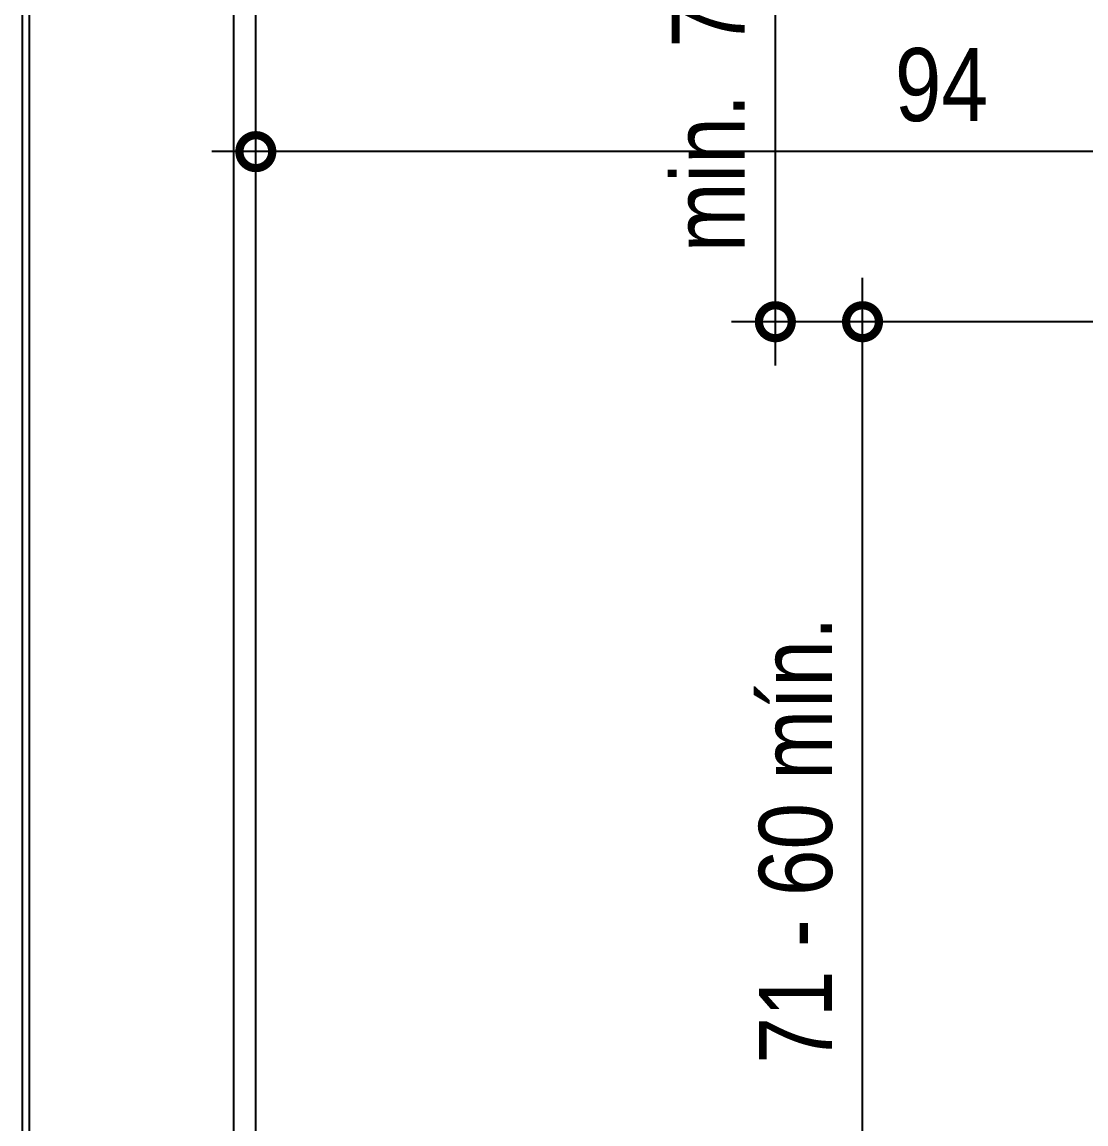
# Model space of a CAD drawing. Header units: metres. Extents: x 3 to 168, y -142 to 28.
# Drawn here: x 61.085 to 61.813, y -57.044 to -56.29 of the extents above; entities that cross this region are included whole.
import ezdxf

# ---------------------------------------------------------------- set-up
doc = ezdxf.new("R2010")
doc.units = ezdxf.units.M
for name, color, linetype in [('ARQ-ALV ACAB', 4, 'Continuous'), ('ARQ-ALV OSSO', 5, 'Continuous'), ('ARQ-DIM', 2, 'Continuous')]:
    doc.layers.add(name, color=color, linetype=linetype)
doc.styles.add('Adesa', font='ARIALN.TTF')
doc.dimstyles.new('ADESA 1-0025', dxfattribs={"dimtxt": 0.05, "dimasz": 0.045, "dimexe": 0.03, "dimexo": 0.04, "dimgap": 0.02, "dimtad": 1, "dimtoh": 1, "dimdec": 0, "dimlfac": 100, "dimzin": 4, "dimtxsty": 'Adesa', "dimblk": 'DOTSMALL', "dimcen": 1, "dimdle": 0.03, "dimclrd": 1, "dimclre": 1, "dimclrt": 256, "dimazin": 1, "dimtm": 1e-09, "dimtfac": 1, "dimtdec": 0, "dimtix": 1, "dimtmove": 2, "dimatfit": 0, "dimldrblk": 'DOTSMALL', "dimfxl": 0.8, "dimtvp": 2, "dimtolj": 1, "dimtzin": 0, "dimarcsym": 0})

# ---------------------------------------------------------------- blocks, each defined once
blk = doc.blocks.new('_DotSmall')
at = {"color": 0, "linetype": 'ByBlock', "const_width": 0.5}
blk.add_lwpolyline([(-0.0625, 0, 1), (0.0625, 0, 1)], format="xyb", close=True, dxfattribs=at)
blk = doc.blocks.new('*D167')
at = {"layer": 'ARQ-DIM', "color": 1, "lineweight": -2, "transparency": 16777216}
for p, q in [((61.60007, -56.52541), (61.60007, -55.6858)), ((61.77404, -55.7158), (61.57007, -55.7158)), ((62.19666, -56.49541), (61.57007, -56.49541))]:
    blk.add_line(p, q, dxfattribs=at)
at = {"layer": 'Defpoints', "color": 0, "transparency": 16777216}
for p in [(61.60007, -55.7158), (61.81404, -55.7158, 0), (62.23666, -56.49541)]:
    blk.add_point(p, dxfattribs=at)
at = {"layer": 'ARQ-DIM', "color": 1, "lineweight": -2, "transparency": 16777216, "xscale": 0.045, "yscale": 0.045, "zscale": 0.045}
for p, rotation in [((61.60007, -55.7158), 90), ((61.60007, -56.49541), 270)]:
    blk.add_blockref('_DotSmall', p, dxfattribs=dict(at, rotation=rotation))
at = {"layer": 'ARQ-DIM', "transparency": 16777216, "insert": (61.51278, -56.10561), "char_height": 0.05, "attachment_point": 5, "rotation": 90, "style": 'Adesa'}
blk.add_mtext('\\A1;78\\P min.  70x90cm ou 80x80cm', dxfattribs=at)
blk = doc.blocks.new('*D164')
at = {"layer": 'ARQ-DIM', "color": 1, "lineweight": -2, "transparency": 16777216}
for p, q in [((61.24454, -56.45541), (61.24454, -56.34907)), ((62.18289, -56.45541), (62.18289, -56.34907)), ((62.21289, -56.37907), (61.21454, -56.37907))]:
    blk.add_line(p, q, dxfattribs=at)
at = {"layer": 'Defpoints', "color": 0, "transparency": 16777216}
for p in [(61.24454, -56.37907), (61.24454, -56.49541, 0), (62.18289, -56.49541)]:
    blk.add_point(p, dxfattribs=at)
at = {"layer": 'ARQ-DIM', "color": 1, "lineweight": -2, "transparency": 16777216, "xscale": 0.045, "yscale": 0.045, "zscale": 0.045, "rotation": 180}
blk.add_blockref('_DotSmall', (61.24454, -56.37907), dxfattribs=at)
at = {"layer": 'ARQ-DIM', "color": 1, "lineweight": -2, "transparency": 16777216, "xscale": 0.045, "yscale": 0.045, "zscale": 0.045}
blk.add_blockref('_DotSmall', (62.18289, -56.37907), dxfattribs=at)
at = {"layer": 'ARQ-DIM', "transparency": 16777216, "insert": (61.71372, -56.33354), "char_height": 0.05, "attachment_point": 5, "style": 'Adesa'}
blk.add_mtext('\\A1;94', dxfattribs=at)
blk = doc.blocks.new('*D165')
at = {"layer": 'ARQ-DIM', "color": 1, "lineweight": -2, "transparency": 16777216}
for p, q in [((61.65971, -57.23484), (61.65971, -56.46541)), ((62.19666, -56.49541), (61.62971, -56.49541)), ((62.05295, -57.20484), (61.62971, -57.20484))]:
    blk.add_line(p, q, dxfattribs=at)
at = {"layer": 'Defpoints', "color": 0, "transparency": 16777216}
for p in [(61.65971, -56.49541), (62.23666, -56.49541), (62.09295, -57.20484, -0.00001)]:
    blk.add_point(p, dxfattribs=at)
at = {"layer": 'ARQ-DIM', "color": 1, "lineweight": -2, "transparency": 16777216, "xscale": 0.045, "yscale": 0.045, "zscale": 0.045}
for p, rotation in [((61.65971, -56.49541), 90), ((61.65971, -57.20484), 270)]:
    blk.add_blockref('_DotSmall', p, dxfattribs=dict(at, rotation=rotation))
at = {"layer": 'ARQ-DIM', "transparency": 16777216, "insert": (61.61415, -56.85013), "char_height": 0.05, "width": 0.5812096, "attachment_point": 5, "rotation": 90, "style": 'Adesa'}
blk.add_mtext('\\A1;71 - 60 mín.', dxfattribs=at)
blk = doc.blocks.new('AREAS MOLHADAS')
at = {"layer": 'ARQ-ALV ACAB'}
blk.add_lwpolyline([(61.08454, -55.70568), (61.08454, -57.39485), (61.24454, -57.39485), (61.24454, -55.71574)], dxfattribs=at)
at = {"layer": 'ARQ-ALV OSSO'}
blk.add_lwpolyline([(61.08954, -55.70074), (61.08954, -57.38985), (61.22954, -57.38985), (61.22954, -55.70074)], dxfattribs=at)
at = {"layer": 'ARQ-DIM'}
for base, p1, p2, text, picture, middle in [((61.60007, -55.7158, 0), (62.23666, -56.49541, 0), (61.81404, -55.7158), '<>\\P min.  70x90cm ou 80x80cm', '*D167', (61.51278, -56.10561, 0)), ((61.65971, -56.49541, 0), (62.09295, -57.20484, 0), (62.23666, -56.49541, 0), '<> - 60 mín.', '*D165', (61.61415, -56.85013, 0))]:
    dim = blk.add_linear_dim(base=base, p1=p1, p2=p2, angle=90, text=text, dimstyle='ADESA 1-0025', dxfattribs=at)
    dim.commit()
    dim.dimension.update_dxf_attribs({"geometry": picture, "text_midpoint": middle})
dim = blk.add_linear_dim(base=(61.24454, -56.37907, 0), p1=(62.18289, -56.49541, 0), p2=(61.24454, -56.49541), angle=180, dimstyle='ADESA 1-0025', dxfattribs=at)
dim.commit()
dim.dimension.update_dxf_attribs({"geometry": '*D164', "text_midpoint": (61.71372, -56.33354, 0)})

msp = doc.modelspace()

# ---------------------------------------------------------------- block references
msp.add_blockref('AREAS MOLHADAS', (0, 0))

doc.saveas('drawing.dxf')
